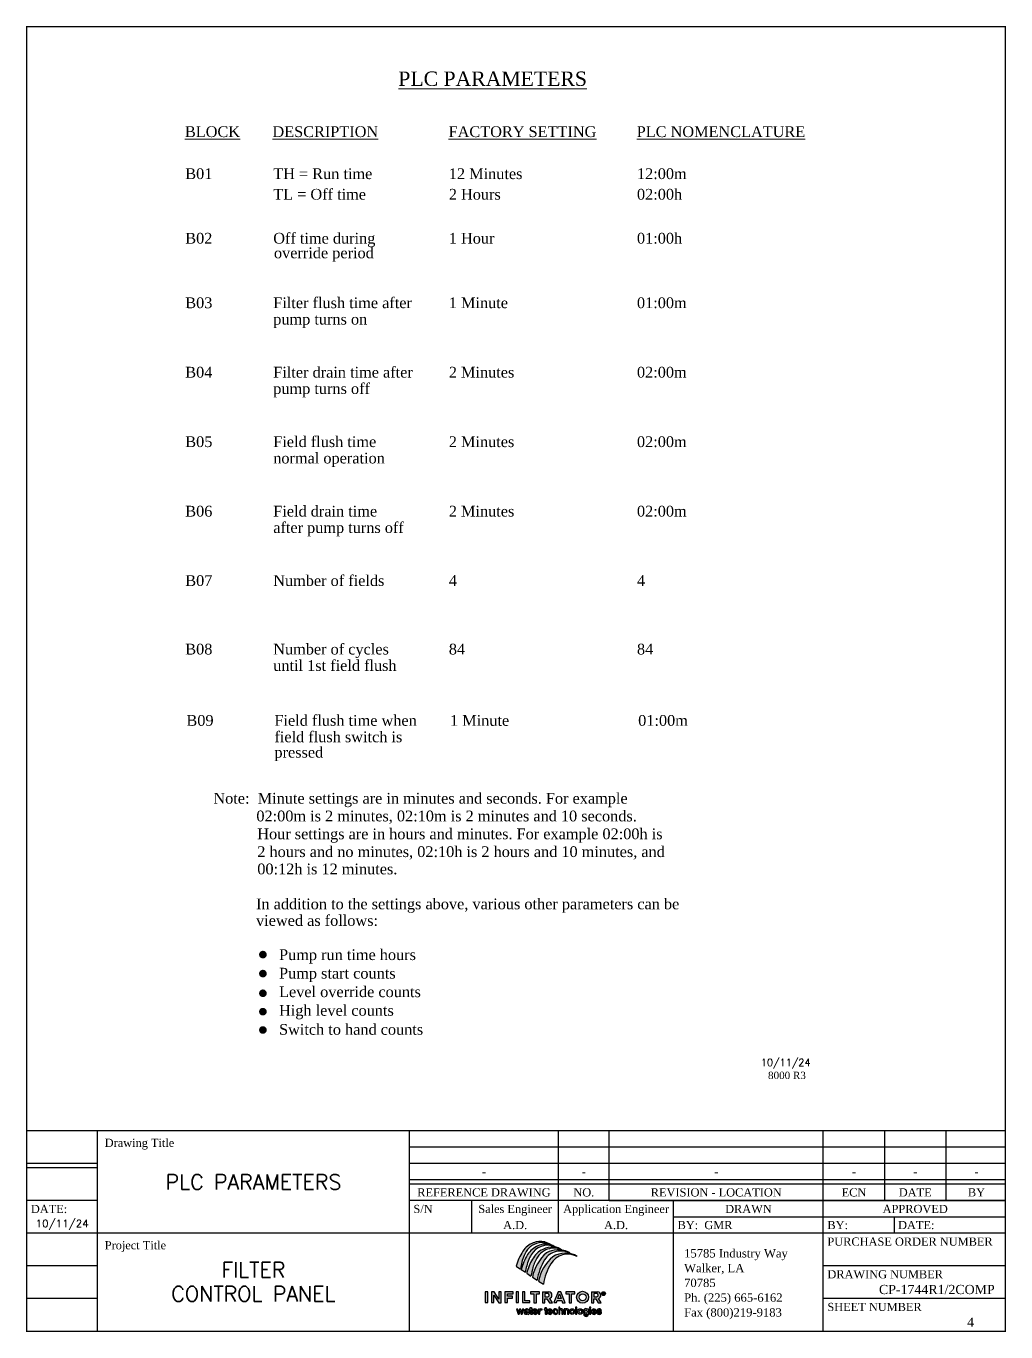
# Model space of a CAD drawing. Extents: x -283 to 170, y -177 to 25.
# Drawn here: x -150.26 to -132.99, y -90.64 to -67.62 of the extents above; entities that cross this region are included whole.
import ezdxf
from ezdxf.enums import TextEntityAlignment as Align

# ---------------------------------------------------------------- set-up
doc = ezdxf.new("R2010")
doc.units = 0
doc.header["$LTSCALE"] = 0.125
doc.header["$MEASUREMENT"] = 0
doc.layers.get('0').update_dxf_attribs({"linetype": 'CONTINUOUS'})
doc.layers.add('ASHADE', color=7, linetype='CONTINUOUS')
doc.layers.add('BORDER', color=10, linetype='CONTINUOUS')
doc.styles.get("Standard").update_dxf_attribs({"font": 'simplex.shx', "height": 0.08})
doc.styles.add('STYLE2', font='simplex.shx', dxfattribs={"height": 0.05})
doc.styles.add('STYLE3', font='Times New Roman.ttf', dxfattribs={"height": 0.0625})
doc.styles.add('TIMES NEW ROMAN', font='Times New Roman.ttf')

# ---------------------------------------------------------------- blocks, each defined once
blk = doc.blocks.new('infiltratorlogo')
for p, q in [((-206.197, -287.794), (-206.06, -287.89)), ((-206.033, -287.904), (-205.9, -287.994)), ((-205.857, -288.021), (-205.72, -288.117)), ((-205.669, -288.154), (-205.516, -288.253)), ((-205.468, -288.285), (-205.315, -288.384)), ((-207.126, -288.63), (-207.21, -288.63)), ((-207.21, -288.631), (-207.21, -288.984)), ((-207.126, -288.984), (-207.126, -288.63)), ((-206.92, -288.633), (-207, -288.633)), ((-207, -288.634), (-207, -288.983)), ((-206.927, -288.983), (-206.927, -288.744)), ((-206.927, -288.744), (-206.763, -288.985)), ((-206.76, -288.87), (-206.92, -288.633)), ((-206.682, -288.634), (-206.76, -288.634)), ((-206.76, -288.634), (-206.76, -288.87)), ((-206.682, -288.985), (-206.682, -288.634)), ((-206.292, -288.632), (-206.564, -288.632)), ((-206.564, -288.633), (-206.564, -288.984)), ((-206.481, -288.774), (-206.481, -288.696)), ((-206.481, -288.696), (-206.292, -288.696)), ((-206.318, -288.774), (-206.481, -288.774)), ((-206.479, -288.984), (-206.479, -288.837)), ((-206.479, -288.837), (-206.318, -288.837)), ((-206.318, -288.837), (-206.318, -288.774)), ((-206.292, -288.696), (-206.292, -288.632)), ((-206.199, -288.628), (-206.199, -288.984)), ((-206.122, -288.628), (-206.199, -288.628)), ((-206.122, -288.984), (-206.122, -288.628)), ((-205.994, -288.631), (-205.994, -288.984)), ((-205.916, -288.631), (-205.994, -288.631)), ((-205.916, -288.92), (-205.916, -288.631)), ((-205.729, -288.631), (-205.729, -288.696)), ((-205.435, -288.631), (-205.729, -288.631)), ((-205.729, -288.696), (-205.62, -288.696)), ((-205.62, -288.696), (-205.62, -288.985)), ((-205.542, -288.985), (-205.542, -288.695)), ((-205.542, -288.695), (-205.435, -288.695)), ((-205.435, -288.695), (-205.435, -288.631)), ((-205.341, -288.631), (-205.341, -288.985)), ((-205.341, -288.631), (-205.133, -288.631)), ((-205.17, -288.691), (-205.264, -288.691)), ((-205.264, -288.691), (-205.264, -288.794)), ((-205.264, -288.794), (-205.17, -288.794)), ((-205.263, -288.985), (-205.263, -288.858)), ((-205.263, -288.858), (-205.196, -288.858)), ((-205.196, -288.858), (-205.118, -288.986)), ((-205.021, -288.986), (-205.109, -288.847)), ((-204.837, -288.631), (-204.969, -288.984)), ((-204.841, -288.851), (-204.789, -288.702)), ((-204.739, -288.851), (-204.841, -288.851)), ((-204.743, -288.631), (-204.837, -288.631)), ((-204.789, -288.702), (-204.739, -288.851)), ((-204.607, -288.986), (-204.743, -288.631)), ((-204.583, -288.631), (-204.583, -288.696)), ((-204.289, -288.631), (-204.583, -288.631)), ((-204.583, -288.696), (-204.474, -288.696)), ((-204.474, -288.696), (-204.474, -288.985)), ((-204.396, -288.985), (-204.396, -288.695)), ((-204.396, -288.695), (-204.289, -288.695)), ((-204.289, -288.695), (-204.289, -288.631)), ((-203.75, -288.631), (-203.75, -288.985)), ((-203.75, -288.631), (-203.542, -288.631)), ((-203.579, -288.691), (-203.673, -288.691)), ((-203.673, -288.691), (-203.673, -288.794)), ((-203.673, -288.794), (-203.579, -288.794)), ((-203.672, -288.985), (-203.672, -288.858)), ((-203.672, -288.858), (-203.605, -288.858)), ((-203.605, -288.858), (-203.527, -288.986)), ((-203.43, -288.986), (-203.518, -288.847)), ((-203.388, -288.656), (-203.388, -288.723)), ((-203.388, -288.656), (-203.348, -288.656)), ((-203.388, -288.723), (-203.373, -288.723)), ((-203.356, -288.668), (-203.373, -288.668)), ((-203.373, -288.668), (-203.373, -288.687)), ((-203.373, -288.687), (-203.356, -288.687)), ((-203.373, -288.723), (-203.373, -288.699)), ((-203.373, -288.699), (-203.36, -288.699)), ((-203.36, -288.699), (-203.346, -288.723)), ((-203.346, -288.723), (-203.329, -288.723)), ((-203.328, -288.723), (-203.344, -288.697)), ((-207.21, -288.984), (-207.126, -288.984)), ((-207, -288.983), (-206.927, -288.983)), ((-206.763, -288.985), (-206.682, -288.985)), ((-206.564, -288.984), (-206.479, -288.984)), ((-206.199, -288.984), (-206.122, -288.984)), ((-206.189, -289.191), (-206.139, -289.357)), ((-206.148, -289.192), (-206.189, -289.192)), ((-206.119, -289.303), (-206.148, -289.192)), ((-206.09, -289.191), (-206.119, -289.303)), ((-206.099, -289.357), (-206.07, -289.244)), ((-206.048, -289.191), (-206.09, -289.191)), ((-206.07, -289.244), (-206.041, -289.357)), ((-206.022, -289.304), (-206.048, -289.191)), ((-205.99, -289.192), (-206.022, -289.304)), ((-206, -289.357), (-205.948, -289.192)), ((-205.994, -288.984), (-205.753, -288.984)), ((-205.948, -289.192), (-205.99, -289.192)), ((-205.933, -289.245), (-205.891, -289.245)), ((-205.753, -288.92), (-205.916, -288.92)), ((-205.874, -289.284), (-205.838, -289.284)), ((-205.838, -289.284), (-205.831, -289.279)), ((-205.831, -289.279), (-205.831, -289.311)), ((-205.786, -289.223), (-205.786, -289.327)), ((-205.743, -289.192), (-205.773, -289.192)), ((-205.773, -289.192), (-205.773, -289.221)), ((-205.773, -289.221), (-205.744, -289.221)), ((-205.753, -288.984), (-205.753, -288.92)), ((-205.744, -289.221), (-205.744, -289.336)), ((-205.743, -289.192), (-205.743, -289.142)), ((-205.743, -289.142), (-205.705, -289.142)), ((-205.705, -289.142), (-205.705, -289.19)), ((-205.705, -289.19), (-205.67, -289.19)), ((-205.67, -289.221), (-205.704, -289.221)), ((-205.704, -289.221), (-205.704, -289.309)), ((-205.67, -289.19), (-205.67, -289.221)), ((-205.657, -289.248), (-205.657, -289.305)), ((-205.62, -288.985), (-205.542, -288.985)), ((-205.616, -289.258), (-205.538, -289.258)), ((-205.616, -289.285), (-205.493, -289.285)), ((-205.498, -289.303), (-205.538, -289.303)), ((-205.474, -289.19), (-205.474, -289.358)), ((-205.474, -289.19), (-205.435, -289.19)), ((-205.435, -289.19), (-205.435, -289.208)), ((-205.434, -289.358), (-205.434, -289.275)), ((-205.402, -289.185), (-205.369, -289.185)), ((-205.369, -289.227), (-205.402, -289.227)), ((-205.369, -289.185), (-205.369, -289.227)), ((-205.341, -288.985), (-205.263, -288.985)), ((-205.26, -289.192), (-205.29, -289.192)), ((-205.29, -289.192), (-205.29, -289.221)), ((-205.29, -289.221), (-205.261, -289.221)), ((-205.261, -289.221), (-205.261, -289.336)), ((-205.26, -289.192), (-205.26, -289.142)), ((-205.26, -289.142), (-205.222, -289.142)), ((-205.222, -289.142), (-205.222, -289.19)), ((-205.222, -289.19), (-205.187, -289.19)), ((-205.187, -289.221), (-205.221, -289.221)), ((-205.221, -289.221), (-205.221, -289.309)), ((-205.187, -289.19), (-205.187, -289.221)), ((-205.175, -289.248), (-205.175, -289.305)), ((-205.134, -289.258), (-205.057, -289.258)), ((-205.134, -289.285), (-205.012, -289.285)), ((-205.118, -288.986), (-205.021, -288.986)), ((-205.016, -289.303), (-205.057, -289.303)), ((-205, -289.248), (-205, -289.305)), ((-204.969, -288.984), (-204.884, -288.984)), ((-204.959, -289.252), (-204.959, -289.285)), ((-204.884, -288.984), (-204.861, -288.915)), ((-204.884, -289.25), (-204.841, -289.25)), ((-204.841, -289.303), (-204.881, -289.303)), ((-204.861, -288.915), (-204.718, -288.915)), ((-204.776, -289.126), (-204.816, -289.126)), ((-204.816, -289.126), (-204.816, -289.358)), ((-204.776, -289.206), (-204.776, -289.126)), ((-204.776, -289.358), (-204.776, -289.243)), ((-204.718, -288.915), (-204.693, -288.986)), ((-204.709, -289.247), (-204.709, -289.358)), ((-204.693, -288.986), (-204.607, -288.986)), ((-204.668, -289.358), (-204.668, -289.222)), ((-204.636, -289.189), (-204.636, -289.358)), ((-204.595, -289.189), (-204.636, -289.189)), ((-204.595, -289.207), (-204.595, -289.189)), ((-204.595, -289.358), (-204.595, -289.244)), ((-204.527, -289.244), (-204.527, -289.358)), ((-204.487, -289.358), (-204.487, -289.223)), ((-204.474, -288.985), (-204.396, -288.985)), ((-204.266, -289.128), (-204.266, -289.357)), ((-204.221, -289.128), (-204.266, -289.128)), ((-204.221, -289.357), (-204.221, -289.128)), ((-203.888, -289.2), (-203.888, -289.189)), ((-203.888, -289.189), (-203.844, -289.189)), ((-203.844, -289.189), (-203.844, -289.36)), ((-203.815, -289.126), (-203.815, -289.165)), ((-203.769, -289.126), (-203.815, -289.126)), ((-203.815, -289.165), (-203.769, -289.165)), ((-203.814, -289.19), (-203.814, -289.357)), ((-203.771, -289.191), (-203.814, -289.19)), ((-203.771, -289.357), (-203.771, -289.191)), ((-203.769, -289.165), (-203.769, -289.126)), ((-203.75, -288.985), (-203.672, -288.985)), ((-203.745, -289.248), (-203.745, -289.305)), ((-203.705, -289.258), (-203.627, -289.258)), ((-203.705, -289.285), (-203.582, -289.285)), ((-203.587, -289.303), (-203.627, -289.303)), ((-203.53, -289.298), (-203.57, -289.298)), ((-203.57, -289.298), (-203.57, -289.327)), ((-203.53, -289.31), (-203.53, -289.298)), ((-203.527, -288.986), (-203.43, -288.986)), ((-203.492, -289.29), (-203.516, -289.285)), ((-203.498, -289.249), (-203.464, -289.259)), ((-203.471, -289.24), (-203.471, -289.232)), ((-203.471, -289.24), (-203.427, -289.24)), ((-203.427, -289.24), (-203.427, -289.235)), ((-203.422, -289.326), (-203.422, -289.285)), ((-206.139, -289.357), (-206.099, -289.357)), ((-206.041, -289.357), (-206, -289.357)), ((-205.897, -289.361), (-205.88, -289.363)), ((-205.824, -289.348), (-205.824, -289.357)), ((-205.786, -289.327), (-205.772, -289.327)), ((-205.772, -289.327), (-205.772, -289.352)), ((-205.723, -289.357), (-205.67, -289.357)), ((-205.67, -289.322), (-205.675, -289.322)), ((-205.67, -289.357), (-205.67, -289.322)), ((-205.474, -289.358), (-205.434, -289.358)), ((-205.24, -289.357), (-205.186, -289.357)), ((-205.186, -289.322), (-205.192, -289.322)), ((-205.186, -289.357), (-205.186, -289.322)), ((-204.816, -289.358), (-204.776, -289.358)), ((-204.709, -289.358), (-204.668, -289.358)), ((-204.636, -289.358), (-204.595, -289.358)), ((-204.527, -289.358), (-204.487, -289.358)), ((-204.266, -289.357), (-204.221, -289.357)), ((-203.963, -289.368), (-204.007, -289.368)), ((-203.889, -289.343), (-203.889, -289.368)), ((-203.814, -289.357), (-203.771, -289.357))]:
    blk.add_line(p, q)
for centre, radius in [((-204.037, -288.808), 0.194), ((-204.037, -288.808), 0.113), ((-203.358, -288.69), 0.0614)]:
    blk.add_circle(centre, radius)
for centre, radius, start, end in [((-205.377, -287.718), 0.731, 111.1449, 146.2828), ((-205.172, -287.853), 0.785, 114.07, 146.6236), ((-205.356, -287.633), 0.605, 123.1348, 133.9772), ((-205.186, -287.693), 0.578, 129.9186, 129.9186), ((-205.178, -287.733), 0.614, 67.8623, 150.6381), ((-205.359, -287.642), 0.611, 62.2912, 122.4082), ((-205.417, -287.566), 0.575, 75.3272, 112.8407), ((-205.24, -287.641), 0.564, 72.992, 116.4907), ((-205.024, -287.828), 0.653, 84.6785, 118.1889), ((-205.456, -287.661), 0.677, 55.8046, 74.2215), ((-205.164, -287.449), 0.359, 52.5312, 75.6473), ((-204.97, -287.567), 0.39, 50.0466, 89.1296), ((-204.529, -288.24), 1.726, 147.4976, 165.0305), ((-204.136, -288.161), 1.943, 158.4658, 171.9946), ((-204.122, -288.433), 1.983, 149.3012, 164.5252), ((-205.117, -287.821), 0.907, 136.6018, 155.7028), ((-203.823, -288.331), 2.104, 159.1997, 170.7974), ((-204.348, -288.394), 1.554, 148.1406, 166.1152), ((-204.77, -288.006), 1.104, 148.674, 157.5168), ((-204.304, -288.418), 1.39, 130.6024, 169.0527), ((-205.019, -287.915), 0.733, 115.3222, 152.2665), ((-204.71, -288.053), 0.966, 145.3175, 167.2783), ((-203.721, -288.531), 1.816, 148.6904, 171.1925), ((-204.937, -287.879), 0.681, 120.9354, 146.5241), ((-204.103, -288.549), 1.39, 130.6024, 169.0527), ((-204.967, -287.847), 0.637, 76.097, 120.1239), ((-204.767, -287.901), 0.595, 103.1732, 148.1404), ((-204.828, -288.077), 0.81, 92.9768, 118.0357), ((-204.516, -288.059), 0.652, 62.1529, 149.1375), ((-204.601, -288.11), 0.739, 58.113, 123.4149), ((-204.736, -288.057), 0.753, 66.9498, 102.7699), ((-204.816, -288.038), 0.772, 60.9472, 94.0384), ((-204.933, -287.639), 0.428, 59.9935, 73.7503), ((-201.028, -289.125), 4.8, 164.4768, 167.8787), ((-203.52, -288.662), 1.816, 148.6904, 171.1925), ((-205.18, -288.75), 0.0603, 8.9926, 80.1753), ((-205.171, -288.743), 0.0505, 270.9961, 2.8278), ((-205.14, -288.735), 0.104, 358.4641, 86.1493), ((-205.145, -288.743), 0.109, 288.9829, 2.7754), ((-203.589, -288.75), 0.0603, 8.9926, 80.1753), ((-203.58, -288.743), 0.0505, 270.9961, 2.8278), ((-203.549, -288.735), 0.104, 358.4641, 86.1493), ((-203.554, -288.743), 0.109, 288.9829, 2.7754), ((-203.358, -288.69), 0.0448, 312.5787, 311.0531), ((-203.357, -288.679), 0.0114, 8.9926, 80.1753), ((-203.356, -288.678), 0.00953, 270.9961, 2.8278), ((-203.35, -288.676), 0.0196, 358.4641, 86.1493), ((-203.351, -288.678), 0.0206, 288.9829, 2.7754), ((-205.897, -289.314), 0.0468, 342.3235, 342.3235), ((-205.897, -289.314), 0.0468, 113.8186, 270), ((-205.855, -289.262), 0.0793, 29.0778, 167.9473), ((-205.886, -289.316), 0.0541, 88.7457, 124.1823), ((-205.874, -289.308), 0.0237, 90, 240.7709), ((-205.86, -289.247), 0.0309, 357.4428, 177.2947), ((-205.884, -289.148), 0.114, 269.0757, 298.4584), ((-205.869, -289.286), 0.0449, 248.6619, 326.4625), ((-205.686, -289.307), 0.0184, 183.6517, 306.3049), ((-205.576, -289.273), 0.0841, 339.0167, 339.0167), ((-205.576, -289.273), 0.0841, 352.0238, 162.3343), ((-205.577, -289.286), 0.0815, 193.798, 347.4902), ((-205.577, -289.261), 0.0389, 3.5002, 176.4998), ((-205.576, -289.289), 0.0402, 174.5771, 338.6104), ((-205.402, -289.221), 0.0357, 89.0445, 158.319), ((-205.378, -289.277), 0.0561, 115.2547, 182.9276), ((-205.387, -289.214), 0.0195, 220.5880756644533, 220.5880759030287), ((-205.203, -289.307), 0.0184, 183.6517, 306.3049), ((-205.095, -289.273), 0.0841, 352.0238, 162.3343), ((-205.096, -289.286), 0.0815, 193.798, 347.4902), ((-205.094, -289.289), 0.0402, 174.5771, 338.6104), ((-205.095, -289.261), 0.0389, 3.5002, 176.4998), ((-204.92, -289.267), 0.0815, 11.8896, 166.202), ((-204.92, -289.286), 0.0815, 193.798, 347.4902), ((-204.922, -289.256), 0.0375, 8.4338, 174.265), ((-204.919, -289.289), 0.0402, 174.5771, 338.6104), ((-204.727, -289.25), 0.0656, 25.7394, 137.9479), ((-204.743, -289.254), 0.0349, 12.5426, 161.5261), ((-204.546, -289.251), 0.0656, 25.7394, 137.9479), ((-204.561, -289.257), 0.0363, 19.6799, 160.3201), ((-203.665, -289.273), 0.0841, 352.0238, 162.3343), ((-203.666, -289.286), 0.0815, 193.798, 347.4902), ((-203.666, -289.261), 0.0389, 3.5002, 176.4998), ((-203.665, -289.289), 0.0402, 174.5771, 338.6104), ((-203.49, -289.348), 0.0934, 42.5984, 73.7955), ((-205.872, -289.281), 0.0823, 263.935, 305.3679), ((-205.801, -289.325), 0.0396, 234.2714, 316.8822), ((-205.714, -289.327), 0.0309, 197.01, 254.3014), ((-205.231, -289.327), 0.0309, 197.01, 254.3014), ((-203.926, -289.346), 0.0836, 194.7442, 350.5657), ((-203.926, -289.356), 0.0386, 198.3174, 341.6826), ((-203.496, -289.275), 0.0898, 215.1505, 325.8255), ((-203.496, -289.288), 0.0406, 264.3669, 276.9683)]:
    blk.add_arc(centre, radius, start, end)
for centre, major_axis, ratio in [((-204.377, -289.275), (0, -0.0927), 0.92487), ((-204.375, -289.275), (0, -0.0538), 0.797098), ((-204.114, -289.275), (0, -0.0927), 0.92487), ((-204.111, -289.275), (0, -0.0538), 0.797098), ((-203.928, -289.274), (0, -0.0509), 0.744589)]:
    blk.add_ellipse(centre, major_axis=major_axis, ratio=ratio)
for centre, major_axis, ratio, start_param, end_param in [((-203.935, -289.271), (0, -0.0915), 0.824152, 2.463653, 6.937867), ((-203.498, -289.235), (-0.071, 0), 0.72729, 3.049896, 7.600085), ((-203.496, -289.309), (-0.0346, -0.0004), 0.558307, 6.270175, 10.879731), ((-203.498, -289.234), (-0.0274, 0), 0.53908, 3.141593, 7.853982)]:
    blk.add_ellipse(centre, major_axis=major_axis, ratio=ratio, start_param=start_param, end_param=end_param)
blk = doc.blocks.new('infiltratorlogo3')
h = blk.add_hatch(color=0)
h.dxf.hatch_style = 1
h.paths.add_polyline_path([(-207.126, -288.63), (-207.21, -288.63), (-207.21, -288.984), (-207.126, -288.984)])
h.paths.add_polyline_path([(-206.92, -288.633), (-207, -288.633), (-207, -288.983), (-206.927, -288.983), (-206.927, -288.744), (-206.763, -288.985), (-206.682, -288.985), (-206.682, -288.634), (-206.76, -288.634), (-206.76, -288.87)])
h.paths.add_polyline_path([(-206.292, -288.632), (-206.564, -288.632), (-206.564, -288.984), (-206.479, -288.984), (-206.479, -288.837), (-206.318, -288.837), (-206.318, -288.774), (-206.481, -288.774), (-206.481, -288.696), (-206.292, -288.696)])
h.paths.add_polyline_path([(-206.122, -288.628), (-206.199, -288.628), (-206.199, -288.984), (-206.122, -288.984)])
h.paths.add_polyline_path([(-205.916, -288.631), (-205.994, -288.631), (-205.994, -288.984), (-205.753, -288.984), (-205.753, -288.92), (-205.916, -288.92)])
h.paths.add_polyline_path([(-205.435, -288.631), (-205.729, -288.631), (-205.729, -288.696), (-205.62, -288.696), (-205.62, -288.985), (-205.542, -288.985), (-205.542, -288.695), (-205.435, -288.695)])
h.paths.add_polyline_path([(-205.133, -288.631), (-205.341, -288.631), (-205.341, -288.985), (-205.263, -288.985), (-205.263, -288.858), (-205.196, -288.858), (-205.118, -288.986), (-205.021, -288.986), (-205.109, -288.847, 0.333589), (-205.036, -288.738, 0.402429)])
h.paths.add_polyline_path([(-205.264, -288.691), (-205.17, -288.691, -0.320982), (-205.121, -288.741, -0.423608), (-205.17, -288.794), (-205.264, -288.794)], flags=16)
h.paths.add_polyline_path([(-204.743, -288.631), (-204.837, -288.631), (-204.969, -288.984), (-204.884, -288.984), (-204.861, -288.915), (-204.718, -288.915), (-204.693, -288.986), (-204.607, -288.986)])
h.paths.add_polyline_path([(-204.789, -288.702), (-204.739, -288.851), (-204.841, -288.851)], flags=16)
h.paths.add_polyline_path([(-204.289, -288.631), (-204.583, -288.631), (-204.583, -288.696), (-204.474, -288.696), (-204.474, -288.985), (-204.396, -288.985), (-204.396, -288.695), (-204.289, -288.695)])
h.paths.add_polyline_path([(-204.232, -288.808, 1), (-203.843, -288.808, 1)])
h.paths.add_polyline_path([(-203.924, -288.808, -1), (-204.15, -288.808, -1)], flags=16)
h.paths.add_polyline_path([(-203.542, -288.631), (-203.75, -288.631), (-203.75, -288.985), (-203.672, -288.985), (-203.672, -288.858), (-203.605, -288.858), (-203.527, -288.986), (-203.43, -288.986), (-203.518, -288.847, 0.333589), (-203.445, -288.738, 0.402429)])
h.paths.add_polyline_path([(-203.579, -288.691, -0.320982), (-203.53, -288.741, -0.423608), (-203.579, -288.794), (-203.673, -288.794), (-203.673, -288.691)], flags=16)
h.paths.add_polyline_path([(-203.42, -288.69, 1), (-203.297, -288.69, 1)])
h.paths.add_polyline_path([(-203.328, -288.723), (-203.344, -288.697, 0.333589), (-203.33, -288.677, 0.402429), (-203.348, -288.656), (-203.388, -288.656), (-203.388, -288.723), (-203.373, -288.723), (-203.373, -288.699), (-203.36, -288.699), (-203.346, -288.723), (-203.329, -288.723, -150.221914)], flags=16)
h.paths.add_polyline_path([(-203.373, -288.668), (-203.356, -288.668, -0.320982), (-203.346, -288.677, -0.423608), (-203.356, -288.687), (-203.373, -288.687)], flags=16)
edge = h.paths.add_edge_path()
edge.add_ellipse((-203.498, -289.235), major_axis=(-0.071, 0), ratio=0.72729, start_angle=180, end_angle=435.4528)
edge.add_line((-203.516, -289.285), (-203.492, -289.29))
edge.add_ellipse((-203.496, -289.309), major_axis=(0.0346, 0.0004), ratio=0.558307, start_angle=277.3903, end_angle=443.3627, ccw=False)
edge.add_arc((-203.496, -289.288), 0.0406, 264.3669, 276.9683, ccw=False)
edge.add_ellipse((-203.496, -289.309), major_axis=(0.0346, 0.0004), ratio=0.558307, start_angle=180, end_angle=262.6097, ccw=False)
edge.add_ellipse((-203.496, -289.309), major_axis=(0.0346, 0.0004), ratio=0.558307, start_angle=179.2546, end_angle=180, ccw=False)
edge.add_line((-203.53, -289.309), (-203.53, -289.298))
edge.add_line((-203.53, -289.298), (-203.57, -289.298))
edge.add_line((-203.57, -289.298), (-203.57, -289.327))
edge.add_arc((-203.496, -289.275), 0.0898, 215.1505, 325.8255)
edge.add_line((-203.422, -289.326), (-203.422, -289.285))
edge.add_arc((-203.49, -289.348), 0.0934, 42.5984, 73.7955)
edge.add_line((-203.464, -289.259), (-203.498, -289.249))
edge.add_ellipse((-203.498, -289.234), major_axis=(0.0274, 0), ratio=0.53908, start_angle=0, end_angle=270, ccw=False)
edge.add_line((-203.471, -289.234), (-203.471, -289.24))
edge.add_line((-203.471, -289.24), (-203.427, -289.24))
edge.add_ellipse((-203.498, -289.235), major_axis=(-0.071, 0), ratio=0.72729, start_angle=174.7462, end_angle=180)
h.paths.add_polyline_path([(-203.745, -289.248), (-203.745, -289.305, 0.793245), (-203.587, -289.303), (-203.627, -289.303, -0.869542), (-203.705, -289.285), (-203.582, -289.285, 0.918827)])
h.paths.add_polyline_path([(-203.627, -289.258), (-203.705, -289.258, -0.940703)], flags=16)
h.paths.add_polyline_path([(-203.771, -289.191), (-203.814, -289.19), (-203.814, -289.357), (-203.771, -289.357)])
h.paths.add_polyline_path([(-203.769, -289.126), (-203.815, -289.126), (-203.815, -289.165), (-203.769, -289.165)])
edge = h.paths.add_edge_path()
edge.add_line((-203.844, -289.189), (-203.888, -289.189))
edge.add_line((-203.888, -289.189), (-203.888, -289.2))
edge.add_ellipse((-203.935, -289.271), major_axis=(0, 0.0915), ratio=0.824152, start_angle=-38.8431, end_angle=217.5105)
edge.add_line((-203.889, -289.343), (-203.889, -289.368))
edge.add_arc((-203.926, -289.356), 0.0386, 198.3174, 341.6826, ccw=False)
edge.add_line((-203.963, -289.368), (-204.007, -289.368))
edge.add_arc((-203.926, -289.346), 0.0836, 194.7442, 350.5657)
edge.add_line((-203.844, -289.36), (-203.844, -289.189))
edge = h.paths.add_edge_path(flags=16)
edge.add_ellipse((-203.928, -289.274), major_axis=(0, 0.0509), ratio=0.744589, start_angle=0, end_angle=360)
edge = h.paths.add_edge_path()
edge.add_ellipse((-204.114, -289.275), major_axis=(0, 0.0927), ratio=0.92487, start_angle=0, end_angle=360)
edge = h.paths.add_edge_path(flags=16)
edge.add_ellipse((-204.111, -289.275), major_axis=(0, 0.0538), ratio=0.797098, start_angle=0, end_angle=360)
h.paths.add_polyline_path([(-204.221, -289.128), (-204.266, -289.128), (-204.266, -289.357), (-204.221, -289.357)])
edge = h.paths.add_edge_path()
edge.add_ellipse((-204.377, -289.275), major_axis=(0, 0.0927), ratio=0.92487, start_angle=0, end_angle=360)
edge = h.paths.add_edge_path(flags=16)
edge.add_ellipse((-204.375, -289.275), major_axis=(0, 0.0538), ratio=0.797098, start_angle=0, end_angle=360)
h.paths.add_polyline_path([(-204.527, -289.244), (-204.527, -289.358), (-204.487, -289.358), (-204.487, -289.223, 0.532877), (-204.595, -289.207), (-204.595, -289.189), (-204.636, -289.189), (-204.636, -289.358), (-204.595, -289.358), (-204.595, -289.244, -0.704379)])
h.paths.add_polyline_path([(-204.668, -289.222, 0.532877), (-204.776, -289.206), (-204.776, -289.126), (-204.816, -289.126), (-204.816, -289.358), (-204.776, -289.358), (-204.776, -289.243, -0.760304), (-204.709, -289.247), (-204.709, -289.358), (-204.668, -289.358)])
h.paths.add_polyline_path([(-205, -289.248), (-205, -289.305, 0.793245), (-204.841, -289.303), (-204.881, -289.303, -0.869542), (-204.959, -289.285), (-204.959, -289.252, -0.883413), (-204.884, -289.25), (-204.841, -289.25, 0.797663)])
h.paths.add_polyline_path([(-205.175, -289.248), (-205.175, -289.305, 0.793245), (-205.016, -289.303), (-205.057, -289.303, -0.869542), (-205.134, -289.285), (-205.012, -289.285, 0.918827)])
h.paths.add_polyline_path([(-205.057, -289.258), (-205.134, -289.258, -0.940703)], flags=16)
h.paths.add_polyline_path([(-205.187, -289.19), (-205.222, -289.19), (-205.222, -289.142), (-205.26, -289.142), (-205.26, -289.192), (-205.29, -289.192), (-205.29, -289.221), (-205.261, -289.221), (-205.261, -289.336, 0.255321), (-205.24, -289.357), (-205.186, -289.357), (-205.186, -289.322), (-205.192, -289.322, -0.592891), (-205.221, -289.309), (-205.221, -289.221), (-205.187, -289.221)])
h.paths.add_polyline_path([(-205.369, -289.185), (-205.402, -289.185, 0.302696), (-205.435, -289.208), (-205.435, -289.19), (-205.474, -289.19), (-205.474, -289.358), (-205.434, -289.358), (-205.434, -289.28, -0.304171), (-205.402, -289.227), (-205.369, -289.227)])
h.paths.add_polyline_path([(-205.657, -289.248), (-205.657, -289.305, 0.793245), (-205.498, -289.303), (-205.538, -289.303, -0.869542), (-205.616, -289.285), (-205.493, -289.285, 0.918827)])
h.paths.add_polyline_path([(-205.538, -289.258), (-205.616, -289.258, -0.940703)], flags=16)
h.paths.add_polyline_path([(-205.67, -289.19), (-205.705, -289.19), (-205.705, -289.142), (-205.743, -289.142), (-205.743, -289.192), (-205.773, -289.192), (-205.773, -289.221), (-205.744, -289.221), (-205.744, -289.336, 0.255321), (-205.723, -289.357), (-205.67, -289.357), (-205.67, -289.322), (-205.675, -289.322, -0.592891), (-205.704, -289.309), (-205.704, -289.221), (-205.67, -289.221)])
h.paths.add_polyline_path([(-205.933, -289.245), (-205.891, -289.245, -0.998708), (-205.829, -289.248, -0.128913), (-205.886, -289.262, 0.150264), (-205.916, -289.271, 0.811096), (-205.897, -289.361), (-205.88, -289.363, 0.182781), (-205.824, -289.348), (-205.824, -289.357, 0.376926), (-205.772, -289.352), (-205.772, -289.327), (-205.786, -289.327), (-205.786, -289.223, 0.692882)])
h.paths.add_polyline_path([(-205.831, -289.279), (-205.831, -289.311, -0.353139), (-205.885, -289.328, -0.772685), (-205.874, -289.284), (-205.838, -289.284)], flags=16)
h.paths.add_polyline_path([(-205.948, -289.192), (-205.99, -289.192), (-206.022, -289.304), (-206.048, -289.191), (-206.09, -289.191), (-206.119, -289.303), (-206.148, -289.192), (-206.189, -289.192), (-206.139, -289.357), (-206.099, -289.357), (-206.07, -289.244), (-206.041, -289.357), (-206, -289.357)])
h.paths.add_polyline_path([(-205.075, -287.725, -0.398881), (-204.211, -287.483, 0.292903), (-205.008, -287.493, 0.169363), (-205.468, -288.285), (-205.315, -288.384, -0.09746)])
h.paths.add_polyline_path([(-205.273, -287.587, -0.198764), (-204.903, -287.322, -0.15758), (-204.441, -287.363, 0.145399), (-204.87, -287.268, 0.109778), (-205.209, -287.362, 0.169363), (-205.669, -288.154), (-205.516, -288.253, -0.098501)])
h.paths.add_polyline_path([(-205.652, -287.841, -0.096116), (-205.504, -287.504, -0.112118), (-205.286, -287.296, -0.194502), (-204.813, -287.228, -0.060097), (-204.719, -287.268, 0.172204), (-204.964, -287.177, 0.147268), (-205.333, -287.252, 0.162611), (-205.668, -287.574, 0.07859), (-205.857, -288.021), (-205.72, -288.117, -0.014845)])
h.paths.add_polyline_path([(-205.789, -287.584, -0.038603), (-205.712, -287.432, -0.377748), (-204.946, -287.164, 0.101206), (-205.076, -287.101, 0.192111), (-205.492, -287.136, 0.143005), (-205.827, -287.421, 0.066525), (-206.033, -287.904), (-205.9, -287.994, -0.050648)])
h.paths.add_polyline_path([(-205.944, -287.448, -0.083538), (-205.776, -287.198, -0.047344), (-205.687, -287.127, -0.268497), (-205.076, -287.101, 0.080532), (-205.272, -287.01, 0.165161), (-205.64, -287.036, 0.154531), (-205.985, -287.312, 0.076652), (-206.197, -287.794), (-206.06, -287.89, -0.059099)])
at = {"color": 0}
blk.add_blockref('infiltratorlogo', (0, 0), dxfattribs=at)

msp = doc.modelspace()

# ---------------------------------------------------------------- linework, layer by layer
msp.add_line((-132.997, -87.095), (-150.246, -87.095))
msp.add_line((-132.997, -87.095), (-150.246, -87.095))
at = {"color": 7}
for p, q in [((-148.998, -90.63), (-148.998, -87.095)), ((-143.502, -90.63), (-143.502, -87.095)), ((-140.871, -88.902), (-140.871, -87.095)), ((-139.98, -88.326), (-139.98, -87.095)), ((-136.204, -90.63), (-136.204, -87.095)), ((-135.124, -87.095), (-135.124, -88.326)), ((-134.044, -87.095), (-134.044, -88.326)), ((-132.997, -87.383), (-143.502, -87.383)), ((-148.998, -87.672), (-150.246, -87.672)), ((-132.997, -87.672), (-143.502, -87.672)), ((-148.998, -87.75), (-150.246, -87.75)), ((-132.997, -87.96), (-143.502, -87.96)), ((-132.997, -88.038), (-143.502, -88.038)), ((-148.998, -88.326), (-150.246, -88.326)), ((-132.997, -88.326), (-143.502, -88.326)), ((-142.404, -88.326), (-142.404, -88.902)), ((-139.98, -88.326), (-136.204, -88.326)), ((-138.845, -90.63), (-138.845, -88.326)), ((-136.204, -88.326), (-132.997, -88.326)), ((-138.845, -88.614), (-132.997, -88.614)), ((-134.958, -88.614), (-134.958, -88.902)), ((-132.997, -88.902), (-150.246, -88.902)), ((-148.998, -89.478), (-150.246, -89.478)), ((-132.997, -89.478), (-136.204, -89.478)), ((-148.998, -90.054), (-150.246, -90.054)), ((-132.997, -90.054), (-136.204, -90.054))]:
    msp.add_line(p, q, dxfattribs=at)
at = {"lineweight": 5, "const_width": 0.0675}
for points in [[(-146.117, -83.99, 1), (-146.05, -83.99, 1)], [(-146.117, -84.325, 1), (-146.05, -84.325, 1)], [(-146.117, -84.672, 1), (-146.05, -84.672, 1)], [(-146.117, -84.996, 1), (-146.05, -84.996, 1)], [(-146.117, -85.319, 1), (-146.05, -85.319, 1)]]:
    msp.add_lwpolyline(points, format="xyb", close=True, dxfattribs=at)
at = {"layer": 'ASHADE', "const_width": 0.023}
msp.add_lwpolyline([(-150.246, -90.63), (-150.246, -67.632), (-132.997, -67.632), (-132.997, -90.63)], close=True, dxfattribs=at)

# ---------------------------------------------------------------- block references
at = {"xscale": 0.5418783718130672, "yscale": 0.5418783718130672, "zscale": 0.5418783718130672}
msp.add_blockref('infiltratorlogo3', (-29.884, 66.468), dxfattribs=at)

# ---------------------------------------------------------------- texts
at = {"lineweight": 5, "style": 'TIMES NEW ROMAN'}
for s, height, p in [('%%UPLC PARAMETERS', 0.25312, (-143.696, -68.674)), ('%%UBLOCK', 0.1898, (-147.458, -69.576)), ('%%UDESCRIPTION', 0.18984, (-145.915, -69.576)), ('%%UFACTORY SETTING', 0.18984, (-142.81, -69.576)), ('%%UPLC NOMENCLATURE', 0.18984, (-139.494, -69.576)), ('B01', 0.1898, (-147.452, -70.317)), ('TH = Run time', 0.18984, (-145.901, -70.317)), ('12 Minutes', 0.1898, (-142.806, -70.317)), ('12:00m', 0.1898, (-139.489, -70.317)), ('TL = Off time', 0.18984, (-145.901, -70.68)), ('2 Hours', 0.1898, (-142.806, -70.68)), ('02:00h', 0.1898, (-139.489, -70.68)), ('B02', 0.1898, (-147.452, -71.455)), ('Off time during ', 0.18984, (-145.901, -71.455)), ('1 Hour', 0.1898, (-142.806, -71.455)), ('01:00h', 0.1898, (-139.489, -71.455)), (' override period', 0.18984, (-145.96, -71.713)), ('B03', 0.1898, (-147.452, -72.593)), ('Filter flush time after', 0.18984, (-145.901, -72.593)), ('1 Minute', 0.1898, (-142.806, -72.593)), ('01:00m', 0.1898, (-139.489, -72.593)), ('pump turns on', 0.18984, (-145.901, -72.882)), ('B04', 0.1898, (-147.452, -73.817)), ('Filter drain time after', 0.18984, (-145.901, -73.817)), ('2 Minutes', 0.1898, (-142.806, -73.817)), ('02:00m', 0.1898, (-139.489, -73.817)), ('pump turns off', 0.18984, (-145.901, -74.106)), ('B05', 0.1898, (-147.452, -75.042)), ('Field flush time', 0.18984, (-145.901, -75.042)), ('2 Minutes', 0.1898, (-142.806, -75.042)), ('02:00m', 0.1898, (-139.489, -75.042)), ('normal operation', 0.18984, (-145.901, -75.331)), ('B06', 0.1898, (-147.452, -76.267)), ('Field drain time', 0.18984, (-145.901, -76.267)), ('2 Minutes', 0.1898, (-142.806, -76.267)), ('02:00m', 0.1898, (-139.489, -76.267)), ('after pump turns off', 0.18984, (-145.901, -76.556)), ('B07', 0.1898, (-147.452, -77.491)), ('Number of fields', 0.18984, (-145.901, -77.491)), ('4', 0.19, (-142.806, -77.491)), ('4', 0.19, (-139.489, -77.491)), ('Number of cycles', 0.18984, (-145.901, -78.699)), ('B08', 0.1898, (-147.452, -78.699)), ('84', 0.1898, (-142.806, -78.699)), ('84', 0.1898, (-139.489, -78.699)), ('until 1st field flush', 0.18984, (-145.901, -78.988)), ('B09', 0.1898, (-147.431, -79.956)), ('Field flush time when', 0.18984, (-145.88, -79.956)), ('1 Minute', 0.1898, (-142.785, -79.956)), ('01:00m', 0.1898, (-139.468, -79.956)), ('field flush switch is  ', 0.18984, (-145.88, -80.246)), ('pressed', 0.1898, (-145.88, -80.517)), ('Note:  Minute settings are in minutes and seconds. For example', 0.18984, (-146.956, -81.329)), ('    02:00m is 2 minutes, 02:10m is 2 minutes and 10 seconds. ', 0.18984, (-146.485, -81.641)), ('Hour settings are in hours and minutes. For example 02:00h is ', 0.18984, (-146.182, -81.956)), ('2 hours and no minutes, 02:10h is 2 hours and 10 minutes, and', 0.18984, (-146.182, -82.27)), ('00:12h is 12 minutes.', 0.18984, (-146.182, -82.575)), ('In addition to the settings above, various other parameters can be', 0.18984, (-146.204, -83.191)), ('viewed as follows:', 0.18984, (-146.204, -83.483)), ('  Pump run time hours', 0.18984, (-145.942, -84.086)), ('  Pump start counts', 0.18984, (-145.942, -84.413)), ('  Level override counts', 0.18984, (-145.942, -84.74)), ('  High level counts', 0.18984, (-145.942, -85.068)), ('  Switch to hand counts', 0.18984, (-145.942, -85.403))]:
    msp.add_text(s, height=height, dxfattribs=at).set_placement(p)
at = {"color": 7, "style": 'STYLE3'}
for s, height, p in [('Drawing Title', 0.14403, (-148.872, -87.308)), ('DATE:', 0.144, (-150.174, -88.474)), ('S/N', 0.144, (-143.43, -88.474)), ('BY:  GMR', 0.144, (-138.773, -88.758)), ('BY:', 0.144, (-136.132, -88.758)), ('DATE:', 0.144, (-134.886, -88.758)), ('Project Title', 0.14403, (-148.872, -89.114)), ('PURCHASE ORDER NUMBER', 0.14403, (-136.132, -89.05)), ('15785 Industry Way', 0.14719, (-138.658, -89.256)), ('Walker, LA', 0.1472, (-138.658, -89.517)), ('DRAWING NUMBER', 0.14403, (-136.132, -89.626)), ('70785', 0.1472, (-138.658, -89.777)), ('Fax (800)219-9183', 0.14719, (-138.658, -90.298)), ('SHEET NUMBER', 0.14403, (-136.132, -90.202))]:
    msp.add_text(s, height=height, dxfattribs=at).set_placement(p, align=Align.MIDDLE_LEFT)
at = {"color": 7}
for s, height, style, p in [('PLC PARAMETERS', 0.26588, 'STYLE2', (-146.25, -87.999)), ('-', 0.144, 'STYLE3', (-142.187, -87.816)), ('-', 0.144, 'STYLE3', (-140.426, -87.816)), ('-', 0.144, 'STYLE3', (-138.092, -87.816)), ('-', 0.144, 'STYLE3', (-135.664, -87.816)), ('-', 0.144, 'STYLE3', (-134.584, -87.816)), ('-', 0.144, 'STYLE3', (-133.504, -87.816)), ('REFERENCE DRAWING', 0.14403, 'STYLE3', (-142.187, -88.182)), ('NO.', 0.144, 'STYLE3', (-140.426, -88.182)), ('REVISION - LOCATION', 0.14403, 'STYLE3', (-138.092, -88.182)), ('ECN', 0.144, 'STYLE3', (-135.664, -88.182)), ('DATE', 0.144, 'STYLE3', (-134.584, -88.182)), ('BY', 0.144, 'STYLE3', (-133.504, -88.182)), ('Sales Engineer', 0.14403, 'STYLE3', (-141.637, -88.474)), ('Application Engineer', 0.14403, 'STYLE3', (-139.858, -88.474)), ('DRAWN', 0.144, 'STYLE3', (-137.524, -88.474)), ('APPROVED', 0.144, 'STYLE3', (-134.584, -88.474)), ('10/11/24', 0.1331, 'STYLE2', (-149.622, -88.73)), ('A.D.', 0.144, 'STYLE3', (-141.637, -88.758)), ('A.D.', 0.144, 'STYLE3', (-139.858, -88.758)), ('FILTER', 0.2659, 'STYLE2', (-146.25, -89.547)), ('CONTROL PANEL', 0.26588, 'STYLE2', (-146.25, -89.971)), ('4', 0.162, 'STYLE3', (-133.608, -90.47))]:
    msp.add_text(s, height=height, dxfattribs=dict(at, style=style)).set_placement(p, align=Align.MIDDLE_CENTER)
at = {"color": 7, "style": 'STYLE3'}
msp.add_text('CP-1744R1/2COMP', height=0.16203, dxfattribs=at).set_placement((-133.183, -89.894), align=Align.MIDDLE_RIGHT)
at = {"layer": 'ASHADE', "lineweight": 5}
msp.add_text('10/11/24', height=0.1243, dxfattribs=at).set_placement((-137.304, -85.954))
at = {"layer": 'ASHADE', "lineweight": 5, "style": 'STYLE3'}
msp.add_text('8000 R3', height=0.1294, dxfattribs=at).set_placement((-137.179, -86.184))
at = {"layer": 'BORDER', "color": 7, "style": 'STYLE3'}
msp.add_text('Ph. (225) 665-6162', height=0.14719, dxfattribs=at).set_placement((-138.658, -90.037), align=Align.MIDDLE_LEFT)

doc.saveas('drawing.dxf')
